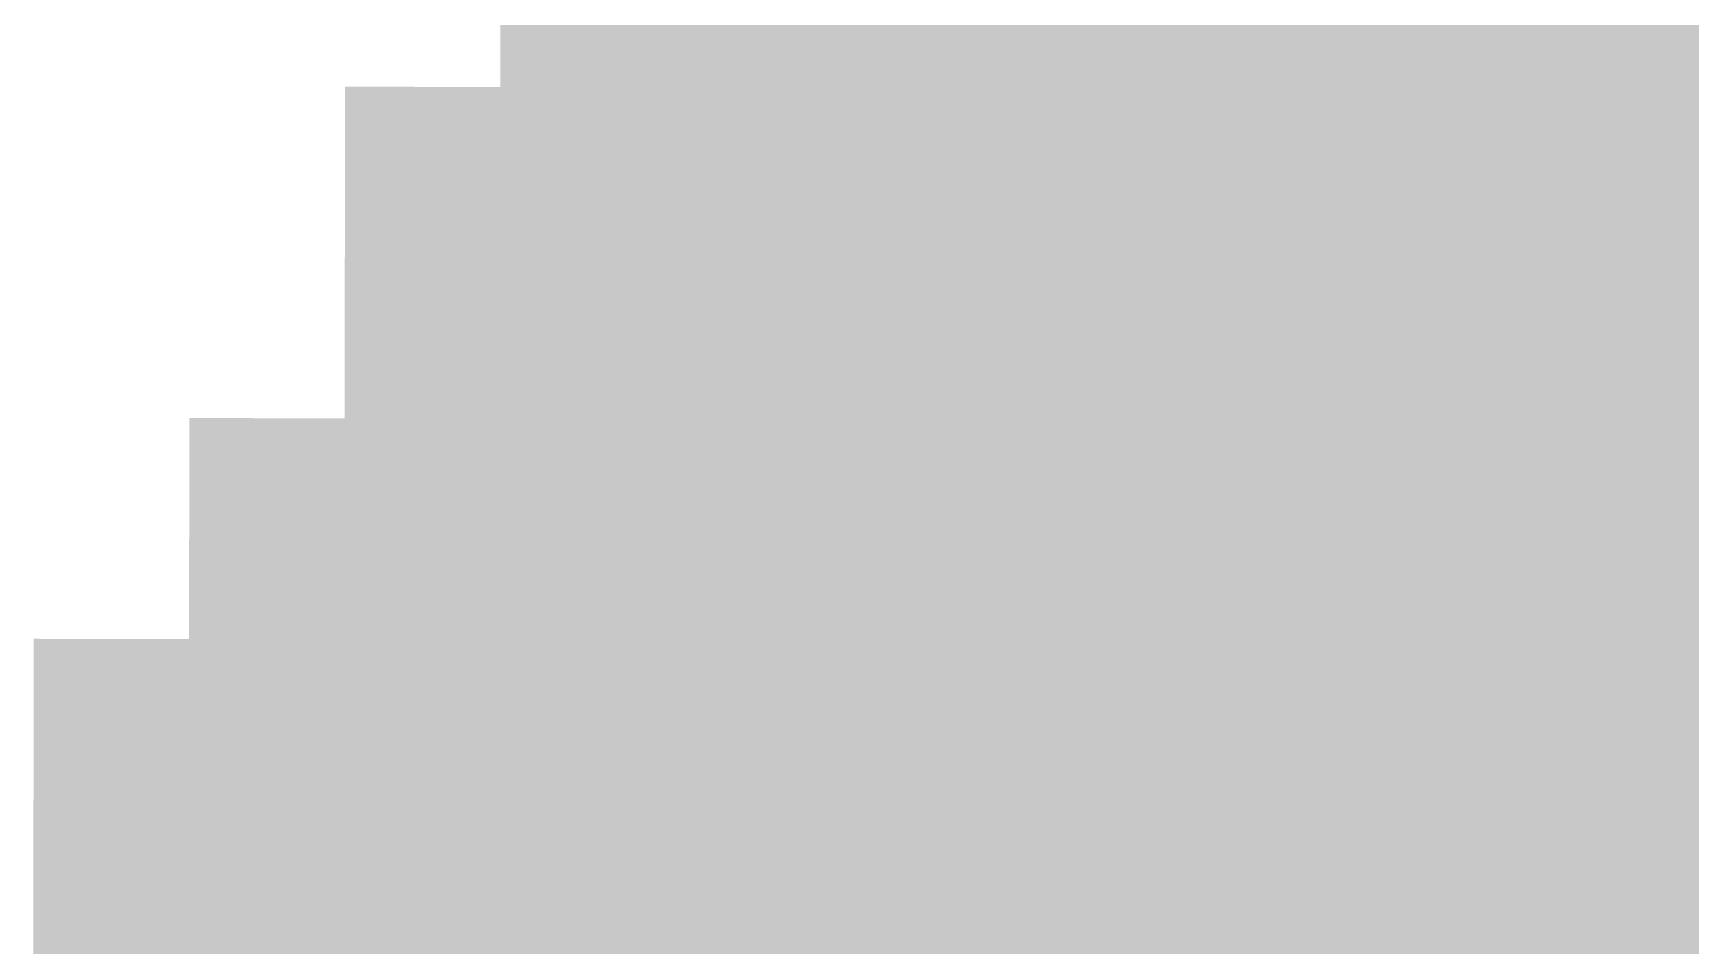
# Model space of a CAD drawing. Header units: inches. Extents: x 267136 to 306747, y 5028981 to 5062930.
# Drawn here: x 292118 to 297329, y 5048781 to 5051648 of the extents above; entities that cross this region are included whole.
import ezdxf

# ---------------------------------------------------------------- set-up
doc = ezdxf.new("R2010")
doc.units = ezdxf.units.IN
doc.header["$MEASUREMENT"] = 0

msp = doc.modelspace()

# ---------------------------------------------------------------- hatches: boundary and pattern name
for points in [[(294073.975, 5051478.284), (294008.969, 5051478.396), (293943.963, 5051478.509), (293878.956, 5051478.622), (293813.95, 5051478.735), (293683.938, 5051478.965), (293618.932, 5051479.081), (293586.428, 5051479.139), (293586.47, 5051502.292), (293586.636, 5051594.902), (293586.802, 5051687.513), (293587.051, 5051826.428), (293619.552, 5051826.37), (293684.555, 5051826.254), (293749.558, 5051826.139), (293814.56, 5051826.024), (293879.563, 5051825.911), (293944.565, 5051825.797), (294074.571, 5051825.573), (294074.491, 5051779.268), (294074.332, 5051686.658), (294074.173, 5051594.047), (294074.015, 5051501.437), (294073.975, 5051478.284)], [(294561.522, 5051477.467), (294529.018, 5051477.521), (294464.012, 5051477.627), (294399.006, 5051477.735), (294268.994, 5051477.953), (294203.987, 5051478.062), (294073.975, 5051478.284), (294074.015, 5051501.437), (294074.173, 5051594.047), (294074.332, 5051686.658), (294074.491, 5051779.268), (294074.571, 5051825.573), (294139.573, 5051825.462), (294204.576, 5051825.352), (294269.578, 5051825.242), (294334.581, 5051825.133), (294399.583, 5051825.024), (294529.589, 5051824.81), (294562.09, 5051824.756), (294562.014, 5051778.451), (294561.863, 5051685.841), (294561.711, 5051593.23), (294561.559, 5051500.62), (294561.522, 5051477.467)], [(295049.068, 5051476.688), (294984.062, 5051476.79), (294919.056, 5051476.892), (294854.05, 5051476.995), (294789.043, 5051477.099), (294594.025, 5051477.414), (294561.522, 5051477.467), (294561.559, 5051500.62), (294561.711, 5051593.23), (294561.863, 5051685.841), (294562.014, 5051778.451), (294562.09, 5051824.756), (294594.591, 5051824.703), (294659.594, 5051824.598), (294724.597, 5051824.492), (294789.599, 5051824.388), (294854.602, 5051824.284), (294919.604, 5051824.181), (295049.61, 5051823.977), (295049.537, 5051777.672), (295049.393, 5051685.062), (295049.249, 5051592.451), (295049.104, 5051499.841), (295049.068, 5051476.688)], [(295536.615, 5051475.947), (295504.112, 5051475.996), (295439.105, 5051476.092), (295374.099, 5051476.19), (295309.093, 5051476.289), (295244.087, 5051476.387), (295179.081, 5051476.487), (295114.074, 5051476.587), (295049.068, 5051476.688), (295049.104, 5051499.841), (295049.249, 5051592.451), (295049.393, 5051685.062), (295049.537, 5051777.672), (295049.61, 5051823.977), (295114.612, 5051823.876), (295179.615, 5051823.776), (295244.617, 5051823.676), (295309.62, 5051823.577), (295374.623, 5051823.479), (295439.625, 5051823.381), (295504.628, 5051823.285), (295537.129, 5051823.236), (295537.06, 5051776.931), (295536.923, 5051684.321), (295536.786, 5051591.71), (295536.649, 5051499.1), (295536.615, 5051475.947)], [(296024.161, 5051475.244), (295959.155, 5051475.336), (295894.149, 5051475.428), (295829.143, 5051475.521), (295764.136, 5051475.614), (295699.13, 5051475.708), (295634.124, 5051475.804), (295569.118, 5051475.899), (295536.615, 5051475.947), (295536.649, 5051499.1), (295536.786, 5051591.71), (295536.923, 5051684.321), (295537.06, 5051776.931), (295537.129, 5051823.236), (295569.63, 5051823.188), (295699.636, 5051822.998), (295764.638, 5051822.903), (295829.641, 5051822.81), (295894.643, 5051822.717), (296024.649, 5051822.533), (296024.454, 5051683.618), (296024.324, 5051591.007), (296024.194, 5051498.397), (296024.161, 5051475.244)], [(296511.708, 5051474.579), (296479.205, 5051474.623), (296414.199, 5051474.709), (296349.192, 5051474.797), (296284.186, 5051474.885), (296154.174, 5051475.063), (296089.168, 5051475.153), (296024.161, 5051475.244), (296024.194, 5051498.397), (296024.324, 5051591.007), (296024.454, 5051683.618), (296024.649, 5051822.533), (296089.651, 5051822.442), (296154.654, 5051822.352), (296219.656, 5051822.263), (296284.659, 5051822.174), (296349.662, 5051822.086), (296414.664, 5051821.998), (296479.667, 5051821.912), (296512.168, 5051821.868), (296512.107, 5051775.563), (296511.984, 5051682.953), (296511.861, 5051590.342), (296511.739, 5051497.732), (296511.708, 5051474.579)], [(296999.255, 5051473.952), (296934.248, 5051474.034), (296869.242, 5051474.116), (296739.23, 5051474.282), (296674.223, 5051474.366), (296544.211, 5051474.536), (296511.708, 5051474.579), (296511.739, 5051497.732), (296511.861, 5051590.342), (296511.984, 5051682.953), (296512.107, 5051775.563), (296512.168, 5051821.868), (296544.669, 5051821.825), (296674.675, 5051821.655), (296739.677, 5051821.571), (296804.68, 5051821.487), (296869.682, 5051821.405), (296999.688, 5051821.241), (296999.514, 5051682.326), (296999.399, 5051589.715), (296999.283, 5051497.105), (296999.255, 5051473.952)], [(297486.801, 5051473.363), (297454.298, 5051473.401), (297324.286, 5051473.555), (297259.279, 5051473.633), (297194.273, 5051473.712), (296999.255, 5051473.952), (296999.283, 5051497.105), (296999.399, 5051589.715), (296999.514, 5051682.326), (296999.688, 5051821.241), (297064.69, 5051821.161), (297129.693, 5051821.081), (297194.695, 5051821.001), (297259.698, 5051820.922), (297324.701, 5051820.844), (297389.703, 5051820.767), (297454.706, 5051820.69), (297487.207, 5051820.652), (297487.045, 5051681.737), (297486.936, 5051589.126), (297486.828, 5051496.516), (297486.801, 5051473.363)], [(293585.806, 5051131.851), (293553.301, 5051131.909), (293488.291, 5051132.026), (293358.271, 5051132.262), (293293.262, 5051132.382), (293163.242, 5051132.622), (293098.232, 5051132.743), (293098.406, 5051225.354), (293098.579, 5051317.964), (293098.752, 5051410.575), (293098.882, 5051480.032), (293163.888, 5051479.911), (293228.894, 5051479.791), (293293.9, 5051479.67), (293358.907, 5051479.551), (293488.919, 5051479.315), (293553.925, 5051479.198), (293586.428, 5051479.139), (293586.304, 5051409.682), (293586.138, 5051317.071), (293585.806, 5051131.851)], [(294073.38, 5051130.996), (294008.37, 5051131.107), (293878.35, 5051131.333), (293813.34, 5051131.447), (293748.331, 5051131.561), (293683.321, 5051131.677), (293618.311, 5051131.792), (293585.806, 5051131.851), (293586.138, 5051317.071), (293586.304, 5051409.682), (293586.428, 5051479.139), (293618.932, 5051479.081), (293683.938, 5051478.965), (293813.95, 5051478.735), (293878.956, 5051478.622), (293943.963, 5051478.509), (294008.969, 5051478.396), (294073.975, 5051478.284), (294073.856, 5051408.827), (294073.697, 5051316.216), (294073.538, 5051223.606), (294073.38, 5051130.996)], [(294560.953, 5051130.178), (294528.448, 5051130.232), (294463.438, 5051130.339), (294398.429, 5051130.447), (294333.419, 5051130.555), (294268.409, 5051130.664), (294138.389, 5051130.884), (294073.38, 5051130.996), (294073.538, 5051223.606), (294073.697, 5051316.216), (294073.856, 5051408.827), (294073.975, 5051478.284), (294203.987, 5051478.062), (294268.994, 5051477.953), (294399.006, 5051477.735), (294464.012, 5051477.627), (294529.018, 5051477.521), (294561.522, 5051477.467), (294561.408, 5051408.009), (294561.256, 5051315.399), (294561.105, 5051222.789), (294560.953, 5051130.178)], [(295048.527, 5051129.399), (294983.517, 5051129.501), (294853.497, 5051129.707), (294788.488, 5051129.81), (294593.458, 5051130.125), (294560.953, 5051130.178), (294561.105, 5051222.789), (294561.256, 5051315.399), (294561.408, 5051408.009), (294561.522, 5051477.467), (294594.025, 5051477.414), (294789.043, 5051477.099), (294854.05, 5051476.995), (294919.056, 5051476.892), (295049.068, 5051476.688), (295048.96, 5051407.23), (295048.816, 5051314.62), (295048.671, 5051222.01), (295048.527, 5051129.399)], [(295536.1, 5051128.658), (295503.596, 5051128.707), (295373.576, 5051128.901), (295178.546, 5051129.198), (295113.537, 5051129.299), (295048.527, 5051129.399), (295048.671, 5051222.01), (295048.816, 5051314.62), (295048.96, 5051407.23), (295049.068, 5051476.688), (295114.074, 5051476.587), (295179.081, 5051476.487), (295244.087, 5051476.387), (295309.093, 5051476.289), (295374.099, 5051476.19), (295439.105, 5051476.092), (295504.112, 5051475.996), (295536.615, 5051475.947), (295536.512, 5051406.49), (295536.375, 5051313.879), (295536.238, 5051221.269), (295536.1, 5051128.658)], [(296023.674, 5051127.956), (295958.664, 5051128.047), (295893.654, 5051128.139), (295828.645, 5051128.232), (295698.625, 5051128.42), (295568.605, 5051128.61), (295536.1, 5051128.658), (295536.238, 5051221.269), (295536.375, 5051313.879), (295536.512, 5051406.49), (295536.615, 5051475.947), (295569.118, 5051475.899), (295634.124, 5051475.804), (295699.13, 5051475.708), (295764.136, 5051475.614), (295829.143, 5051475.521), (295894.149, 5051475.428), (296024.161, 5051475.244), (296024.064, 5051405.787), (296023.934, 5051313.176), (296023.674, 5051127.956)], [(296511.248, 5051127.291), (296478.743, 5051127.334), (296413.733, 5051127.42), (296283.713, 5051127.596), (296218.704, 5051127.685), (296153.694, 5051127.774), (296023.674, 5051127.956), (296023.934, 5051313.176), (296024.064, 5051405.787), (296024.161, 5051475.244), (296089.168, 5051475.153), (296154.174, 5051475.063), (296284.186, 5051474.885), (296349.192, 5051474.797), (296414.199, 5051474.709), (296479.205, 5051474.623), (296511.708, 5051474.579), (296511.616, 5051405.122), (296511.493, 5051312.511), (296511.37, 5051219.901), (296511.248, 5051127.291)], [(296998.821, 5051126.664), (296933.812, 5051126.745), (296868.802, 5051126.827), (296738.782, 5051126.993), (296673.772, 5051127.077), (296608.763, 5051127.162), (296543.753, 5051127.248), (296511.248, 5051127.291), (296511.37, 5051219.901), (296511.493, 5051312.511), (296511.616, 5051405.122), (296511.708, 5051474.579), (296544.211, 5051474.536), (296674.223, 5051474.366), (296739.23, 5051474.282), (296869.242, 5051474.116), (296934.248, 5051474.034), (296999.255, 5051473.952), (296999.168, 5051404.495), (296999.052, 5051311.884), (296998.937, 5051219.274), (296998.821, 5051126.664)], [(297486.395, 5051126.074), (297453.89, 5051126.113), (297388.88, 5051126.189), (297323.87, 5051126.267), (297258.861, 5051126.345), (297193.851, 5051126.423), (297063.831, 5051126.583), (296998.821, 5051126.664), (296998.937, 5051219.274), (296999.052, 5051311.884), (296999.168, 5051404.495), (296999.255, 5051473.952), (297194.273, 5051473.712), (297259.279, 5051473.633), (297324.286, 5051473.555), (297454.298, 5051473.401), (297486.801, 5051473.363), (297486.72, 5051403.905), (297486.612, 5051311.295), (297486.503, 5051218.685), (297486.395, 5051126.074)], [(293585.183, 5050784.562), (293552.677, 5050784.62), (293487.663, 5050784.738), (293422.65, 5050784.855), (293357.636, 5050784.974), (293292.623, 5050785.093), (293227.61, 5050785.213), (293162.596, 5050785.334), (293097.583, 5050785.455), (293097.713, 5050854.913), (293098.059, 5051040.133), (293098.232, 5051132.743), (293163.242, 5051132.622), (293293.262, 5051132.382), (293358.271, 5051132.262), (293488.291, 5051132.026), (293553.301, 5051131.909), (293585.806, 5051131.851), (293585.64, 5051039.24), (293585.308, 5050854.02), (293585.183, 5050784.562)], [(294072.784, 5050783.707), (294007.771, 5050783.819), (293942.757, 5050783.931), (293877.744, 5050784.044), (293812.73, 5050784.158), (293682.704, 5050784.388), (293585.183, 5050784.562), (293585.308, 5050854.02), (293585.64, 5051039.24), (293585.806, 5051131.851), (293618.311, 5051131.792), (293683.321, 5051131.677), (293748.331, 5051131.561), (293813.34, 5051131.447), (293878.35, 5051131.333), (294008.37, 5051131.107), (294073.38, 5051130.996), (294073.221, 5051038.385), (294072.903, 5050853.165), (294072.784, 5050783.707)], [(294560.385, 5050782.89), (294527.878, 5050782.943), (294462.865, 5050783.05), (294397.851, 5050783.158), (294332.838, 5050783.266), (294267.824, 5050783.375), (294202.811, 5050783.485), (294137.797, 5050783.596), (294072.784, 5050783.707), (294072.903, 5050853.165), (294073.221, 5051038.385), (294073.38, 5051130.996), (294138.389, 5051130.884), (294268.409, 5051130.664), (294333.419, 5051130.555), (294398.429, 5051130.447), (294463.438, 5051130.339), (294528.448, 5051130.232), (294560.953, 5051130.178), (294560.802, 5051037.568), (294560.498, 5050852.348), (294560.385, 5050782.89)], [(295047.985, 5050782.111), (294982.972, 5050782.213), (294917.959, 5050782.315), (294852.945, 5050782.418), (294787.932, 5050782.522), (294722.918, 5050782.626), (294657.905, 5050782.731), (294592.891, 5050782.837), (294560.385, 5050782.89), (294560.498, 5050852.348), (294560.802, 5051037.568), (294560.953, 5051130.178), (294593.458, 5051130.125), (294788.488, 5051129.81), (294853.497, 5051129.707), (294983.517, 5051129.501), (295048.527, 5051129.399), (295048.382, 5051036.789), (295048.094, 5050851.569), (295047.985, 5050782.111)], [(295535.586, 5050781.37), (295503.079, 5050781.418), (295438.066, 5050781.515), (295373.053, 5050781.613), (295308.039, 5050781.711), (295243.026, 5050781.81), (295178.012, 5050781.91), (295112.999, 5050782.01), (295047.985, 5050782.111), (295048.094, 5050851.569), (295048.382, 5051036.789), (295048.527, 5051129.399), (295113.537, 5051129.299), (295178.546, 5051129.198), (295373.576, 5051128.901), (295503.596, 5051128.707), (295536.1, 5051128.658), (295535.689, 5050850.828), (295535.586, 5050781.37)], [(296023.187, 5050780.667), (295958.174, 5050780.758), (295893.16, 5050780.851), (295828.147, 5050780.944), (295763.133, 5050781.037), (295698.12, 5050781.131), (295633.106, 5050781.226), (295568.093, 5050781.322), (295535.586, 5050781.37), (295535.689, 5050850.828), (295536.1, 5051128.658), (295568.605, 5051128.61), (295698.625, 5051128.42), (295828.645, 5051128.232), (295893.654, 5051128.139), (295958.664, 5051128.047), (296023.674, 5051127.956), (296023.544, 5051035.345), (296023.284, 5050850.125), (296023.187, 5050780.667)], [(296510.788, 5050780.002), (296478.281, 5050780.045), (296413.267, 5050780.132), (296348.254, 5050780.219), (296283.241, 5050780.307), (296218.227, 5050780.396), (296153.214, 5050780.486), (296088.2, 5050780.576), (296023.187, 5050780.667), (296023.284, 5050850.125), (296023.544, 5051035.345), (296023.674, 5051127.956), (296153.694, 5051127.774), (296218.704, 5051127.685), (296283.713, 5051127.596), (296413.733, 5051127.42), (296478.743, 5051127.334), (296511.248, 5051127.291), (296511.125, 5051034.68), (296511.002, 5050942.07), (296510.88, 5050849.459), (296510.788, 5050780.002)], [(296998.388, 5050779.375), (296933.375, 5050779.456), (296868.362, 5050779.538), (296803.348, 5050779.621), (296738.335, 5050779.705), (296673.321, 5050779.789), (296608.308, 5050779.874), (296543.294, 5050779.959), (296510.788, 5050780.002), (296510.88, 5050849.459), (296511.002, 5050942.07), (296511.125, 5051034.68), (296511.248, 5051127.291), (296543.753, 5051127.248), (296608.763, 5051127.162), (296673.772, 5051127.077), (296738.782, 5051126.993), (296868.802, 5051126.827), (296933.812, 5051126.745), (296998.821, 5051126.664), (296998.706, 5051034.053), (296998.59, 5050941.443), (296998.475, 5050848.833), (296998.388, 5050779.375)], [(297485.989, 5050778.786), (297453.482, 5050778.824), (297323.456, 5050778.978), (297258.442, 5050779.056), (297193.429, 5050779.135), (297128.415, 5050779.214), (297063.402, 5050779.294), (296998.388, 5050779.375), (296998.475, 5050848.833), (296998.59, 5050941.443), (296998.706, 5051034.053), (296998.821, 5051126.664), (297063.831, 5051126.583), (297193.851, 5051126.423), (297258.861, 5051126.345), (297323.87, 5051126.267), (297388.88, 5051126.189), (297453.89, 5051126.113), (297486.395, 5051126.074), (297486.179, 5050940.854), (297486.07, 5050848.244), (297485.989, 5050778.786)], [(293584.561, 5050437.273), (293552.052, 5050437.332), (293487.035, 5050437.449), (293422.018, 5050437.567), (293291.984, 5050437.805), (293161.95, 5050438.045), (293096.933, 5050438.167), (293097.02, 5050484.472), (293097.366, 5050669.692), (293097.539, 5050762.302), (293097.583, 5050785.455), (293162.596, 5050785.334), (293227.61, 5050785.213), (293292.623, 5050785.093), (293357.636, 5050784.974), (293422.65, 5050784.855), (293487.663, 5050784.738), (293552.677, 5050784.62), (293585.183, 5050784.562), (293585.142, 5050761.409), (293584.644, 5050483.579), (293584.561, 5050437.273)], [(294072.189, 5050436.418), (294007.172, 5050436.53), (293942.155, 5050436.643), (293877.137, 5050436.756), (293812.121, 5050436.87), (293747.104, 5050436.984), (293682.086, 5050437.099), (293617.069, 5050437.215), (293584.561, 5050437.273), (293584.644, 5050483.579), (293585.142, 5050761.409), (293585.183, 5050784.562), (293682.704, 5050784.388), (293812.73, 5050784.158), (293877.744, 5050784.044), (293942.757, 5050783.931), (294007.771, 5050783.819), (294072.784, 5050783.707), (294072.744, 5050760.554), (294072.586, 5050667.944), (294072.268, 5050482.724), (294072.189, 5050436.418)], [(294559.816, 5050435.602), (294527.308, 5050435.655), (294462.291, 5050435.762), (294332.257, 5050435.978), (294267.24, 5050436.087), (294137.206, 5050436.307), (294072.189, 5050436.418), (294072.268, 5050482.724), (294072.586, 5050667.944), (294072.744, 5050760.554), (294072.784, 5050783.707), (294137.797, 5050783.596), (294202.811, 5050783.485), (294267.824, 5050783.375), (294332.838, 5050783.266), (294397.851, 5050783.158), (294462.865, 5050783.05), (294527.878, 5050782.943), (294560.385, 5050782.89), (294560.347, 5050759.737), (294560.195, 5050667.127), (294560.044, 5050574.517), (294559.892, 5050481.906), (294559.816, 5050435.602)], [(295047.444, 5050434.823), (294982.427, 5050434.924), (294917.41, 5050435.026), (294852.393, 5050435.129), (294787.376, 5050435.233), (294592.325, 5050435.548), (294559.816, 5050435.602), (294559.892, 5050481.906), (294560.044, 5050574.517), (294560.195, 5050667.127), (294560.347, 5050759.737), (294560.385, 5050782.89), (294592.891, 5050782.837), (294657.905, 5050782.731), (294722.918, 5050782.626), (294787.932, 5050782.522), (294852.945, 5050782.418), (294917.959, 5050782.315), (295047.985, 5050782.111), (295047.949, 5050758.958), (295047.661, 5050573.738), (295047.516, 5050481.128), (295047.444, 5050434.823)], [(295535.072, 5050434.082), (295502.563, 5050434.13), (295372.529, 5050434.324), (295307.512, 5050434.423), (295242.495, 5050434.521), (295112.461, 5050434.721), (295047.444, 5050434.823), (295047.516, 5050481.128), (295047.661, 5050573.738), (295047.949, 5050758.958), (295047.985, 5050782.111), (295112.999, 5050782.01), (295178.012, 5050781.91), (295243.026, 5050781.81), (295308.039, 5050781.711), (295373.053, 5050781.613), (295438.066, 5050781.515), (295503.079, 5050781.418), (295535.586, 5050781.37), (295535.552, 5050758.217), (295535.278, 5050572.997), (295535.141, 5050480.386), (295535.072, 5050434.082)], [(296022.7, 5050433.378), (295957.683, 5050433.47), (295892.666, 5050433.562), (295827.649, 5050433.655), (295697.615, 5050433.843), (295567.581, 5050434.033), (295535.072, 5050434.082), (295535.141, 5050480.386), (295535.278, 5050572.997), (295535.552, 5050758.217), (295535.586, 5050781.37), (295568.093, 5050781.322), (295633.106, 5050781.226), (295698.12, 5050781.131), (295763.133, 5050781.037), (295828.147, 5050780.944), (295893.16, 5050780.851), (295958.174, 5050780.758), (296023.187, 5050780.667), (296023.154, 5050757.514), (296023.025, 5050664.904), (296022.765, 5050479.684), (296022.7, 5050433.378)], [(296510.328, 5050432.713), (296477.819, 5050432.757), (296347.785, 5050432.931), (296282.768, 5050433.019), (296217.751, 5050433.108), (296022.7, 5050433.378), (296022.765, 5050479.684), (296023.025, 5050664.904), (296023.154, 5050757.514), (296023.187, 5050780.667), (296088.2, 5050780.576), (296153.214, 5050780.486), (296218.227, 5050780.396), (296283.241, 5050780.307), (296348.254, 5050780.219), (296413.267, 5050780.132), (296478.281, 5050780.045), (296510.788, 5050780.002), (296510.757, 5050756.849), (296510.634, 5050664.239), (296510.512, 5050571.629), (296510.389, 5050479.019), (296510.328, 5050432.713)], [(296997.955, 5050432.086), (296932.938, 5050432.168), (296867.921, 5050432.25), (296737.887, 5050432.416), (296672.87, 5050432.5), (296542.836, 5050432.67), (296510.328, 5050432.713), (296510.389, 5050479.019), (296510.512, 5050571.629), (296510.634, 5050664.239), (296510.757, 5050756.849), (296510.788, 5050780.002), (296543.294, 5050779.959), (296608.308, 5050779.874), (296673.321, 5050779.789), (296738.335, 5050779.705), (296803.348, 5050779.621), (296868.362, 5050779.538), (296933.375, 5050779.456), (296998.388, 5050779.375), (296998.359, 5050756.222), (296998.129, 5050571.002), (296998.013, 5050478.392), (296997.955, 5050432.086)], [(297485.583, 5050431.498), (297453.075, 5050431.536), (297388.057, 5050431.612), (297323.041, 5050431.689), (297258.023, 5050431.768), (297193.006, 5050431.846), (296997.955, 5050432.086), (296998.013, 5050478.392), (296998.129, 5050571.002), (296998.359, 5050756.222), (296998.388, 5050779.375), (297063.402, 5050779.294), (297128.415, 5050779.214), (297193.429, 5050779.135), (297258.442, 5050779.056), (297323.456, 5050778.978), (297453.482, 5050778.824), (297485.989, 5050778.786), (297485.962, 5050755.633), (297485.854, 5050663.023), (297485.745, 5050570.413), (297485.637, 5050477.802), (297485.583, 5050431.498)], [(293096.284, 5050090.878), (293031.263, 5050091), (292966.242, 5050091.123), (292901.222, 5050091.246), (292836.201, 5050091.37), (292771.18, 5050091.495), (292706.16, 5050091.62), (292641.139, 5050091.746), (292608.629, 5050091.809), (292608.674, 5050114.962), (292608.854, 5050207.572), (292609.035, 5050300.182), (292609.305, 5050439.097), (292641.814, 5050439.034), (292706.831, 5050438.908), (292836.865, 5050438.658), (292901.882, 5050438.534), (293031.916, 5050438.288), (293096.933, 5050438.167), (293096.846, 5050391.861), (293096.5, 5050206.641), (293096.327, 5050114.031), (293096.284, 5050090.878)], [(293583.938, 5050089.985), (293551.428, 5050090.044), (293486.407, 5050090.161), (293421.387, 5050090.279), (293356.366, 5050090.397), (293291.345, 5050090.517), (293226.325, 5050090.636), (293161.304, 5050090.757), (293096.284, 5050090.878), (293096.327, 5050114.031), (293096.673, 5050299.251), (293096.846, 5050391.861), (293096.933, 5050438.167), (293161.95, 5050438.045), (293291.984, 5050437.805), (293422.018, 5050437.567), (293487.035, 5050437.449), (293552.052, 5050437.332), (293584.561, 5050437.273), (293584.146, 5050205.748), (293583.98, 5050113.138), (293583.938, 5050089.985)], [(294071.593, 5050089.13), (294006.573, 5050089.242), (293941.552, 5050089.354), (293876.531, 5050089.468), (293811.511, 5050089.582), (293746.49, 5050089.696), (293681.469, 5050089.811), (293616.449, 5050089.927), (293583.938, 5050089.985), (293583.98, 5050113.138), (293584.561, 5050437.273), (293617.069, 5050437.215), (293682.086, 5050437.099), (293747.104, 5050436.984), (293812.121, 5050436.87), (293877.137, 5050436.756), (293942.155, 5050436.643), (294007.172, 5050436.53), (294072.189, 5050436.418), (294072.109, 5050390.113), (294071.951, 5050297.503), (294071.633, 5050112.283), (294071.593, 5050089.13)], [(294559.248, 5050088.313), (294526.738, 5050088.366), (294461.717, 5050088.474), (294396.697, 5050088.581), (294266.655, 5050088.799), (294201.635, 5050088.909), (294136.614, 5050089.019), (294071.593, 5050089.13), (294071.633, 5050112.283), (294071.951, 5050297.503), (294072.109, 5050390.113), (294072.189, 5050436.418), (294137.206, 5050436.307), (294267.24, 5050436.087), (294332.257, 5050435.978), (294462.291, 5050435.762), (294527.308, 5050435.655), (294559.816, 5050435.602), (294559.741, 5050389.296), (294559.437, 5050204.076), (294559.286, 5050111.466), (294559.248, 5050088.313)], [(295046.903, 5050087.534), (294981.882, 5050087.636), (294916.862, 5050087.738), (294851.841, 5050087.841), (294786.82, 5050087.945), (294721.8, 5050088.049), (294656.779, 5050088.154), (294591.758, 5050088.26), (294559.248, 5050088.313), (294559.286, 5050111.466), (294559.437, 5050204.076), (294559.741, 5050389.296), (294559.816, 5050435.602), (294592.325, 5050435.548), (294787.376, 5050435.233), (294852.393, 5050435.129), (294917.41, 5050435.026), (294982.427, 5050434.924), (295047.444, 5050434.823), (295047.372, 5050388.517), (295047.228, 5050295.907), (295047.083, 5050203.297), (295046.939, 5050110.687), (295046.903, 5050087.534)], [(295534.558, 5050086.793), (295502.047, 5050086.842), (295437.027, 5050086.938), (295372.006, 5050087.036), (295306.986, 5050087.134), (295241.965, 5050087.233), (295176.944, 5050087.333), (295111.924, 5050087.433), (295046.903, 5050087.534), (295046.939, 5050110.687), (295047.083, 5050203.297), (295047.228, 5050295.907), (295047.372, 5050388.517), (295047.444, 5050434.823), (295112.461, 5050434.721), (295242.495, 5050434.521), (295307.512, 5050434.423), (295372.529, 5050434.324), (295502.563, 5050434.13), (295535.072, 5050434.082), (295535.003, 5050387.776), (295534.592, 5050109.946), (295534.558, 5050086.793)], [(296022.213, 5050086.09), (295957.192, 5050086.182), (295892.171, 5050086.274), (295827.151, 5050086.367), (295762.13, 5050086.46), (295697.109, 5050086.555), (295632.089, 5050086.65), (295567.068, 5050086.745), (295534.558, 5050086.793), (295534.592, 5050109.946), (295535.003, 5050387.776), (295535.072, 5050434.082), (295567.581, 5050434.033), (295697.615, 5050433.843), (295827.649, 5050433.655), (295892.666, 5050433.562), (296022.7, 5050433.378), (296022.375, 5050201.853), (296022.245, 5050109.243), (296022.213, 5050086.09)], [(296509.867, 5050085.425), (296477.357, 5050085.469), (296412.337, 5050085.555), (296282.295, 5050085.731), (296217.275, 5050085.82), (296152.254, 5050085.909), (296087.233, 5050085.999), (296022.213, 5050086.09), (296022.245, 5050109.243), (296022.635, 5050387.073), (296022.7, 5050433.378), (296217.751, 5050433.108), (296282.768, 5050433.019), (296347.785, 5050432.931), (296477.819, 5050432.757), (296510.328, 5050432.713), (296510.266, 5050386.408), (296510.144, 5050293.798), (296509.898, 5050108.578), (296509.867, 5050085.425)], [(296997.522, 5050084.798), (296932.502, 5050084.88), (296802.46, 5050085.044), (296737.44, 5050085.128), (296672.419, 5050085.212), (296607.398, 5050085.297), (296542.378, 5050085.382), (296509.867, 5050085.425), (296509.898, 5050108.578), (296510.144, 5050293.798), (296510.266, 5050386.408), (296510.328, 5050432.713), (296542.836, 5050432.67), (296672.87, 5050432.5), (296737.887, 5050432.416), (296867.921, 5050432.25), (296997.955, 5050432.086), (296997.898, 5050385.781), (296997.782, 5050293.171), (296997.667, 5050200.561), (296997.551, 5050107.951), (296997.522, 5050084.798)], [(297485.177, 5050084.209), (297452.667, 5050084.247), (297387.646, 5050084.324), (297322.626, 5050084.401), (297257.605, 5050084.479), (297192.584, 5050084.558), (297127.564, 5050084.637), (297062.543, 5050084.718), (296997.522, 5050084.798), (296997.551, 5050107.951), (296997.667, 5050200.561), (296997.782, 5050293.171), (296997.898, 5050385.781), (296997.955, 5050432.086), (297193.006, 5050431.846), (297258.023, 5050431.768), (297323.041, 5050431.689), (297388.057, 5050431.612), (297453.075, 5050431.536), (297485.583, 5050431.498), (297485.529, 5050385.192), (297485.421, 5050292.582), (297485.312, 5050199.972), (297485.204, 5050107.362), (297485.177, 5050084.209)], [(293095.634, 5049743.59), (293030.61, 5049743.712), (292965.586, 5049743.835), (292900.561, 5049743.958), (292835.537, 5049744.082), (292705.489, 5049744.332), (292640.464, 5049744.458), (292607.952, 5049744.521), (292608.133, 5049837.131), (292608.313, 5049929.741), (292608.493, 5050022.352), (292608.629, 5050091.809), (292641.139, 5050091.746), (292706.16, 5050091.62), (292771.18, 5050091.495), (292836.201, 5050091.37), (292901.222, 5050091.246), (292966.242, 5050091.123), (293031.263, 5050091), (293096.284, 5050090.878), (293096.154, 5050021.421), (293095.98, 5049928.811), (293095.807, 5049836.2), (293095.634, 5049743.59)], [(293583.316, 5049742.697), (293550.804, 5049742.756), (293485.78, 5049742.873), (293420.755, 5049742.991), (293355.731, 5049743.109), (293290.707, 5049743.229), (293225.683, 5049743.348), (293160.658, 5049743.469), (293095.634, 5049743.59), (293095.807, 5049836.2), (293095.98, 5049928.811), (293096.154, 5050021.421), (293096.284, 5050090.878), (293161.304, 5050090.757), (293226.325, 5050090.636), (293291.345, 5050090.517), (293356.366, 5050090.397), (293421.387, 5050090.279), (293486.407, 5050090.161), (293551.428, 5050090.044), (293583.938, 5050089.985), (293583.814, 5050020.528), (293583.648, 5049927.917), (293583.316, 5049742.697)], [(294070.998, 5049741.842), (294005.974, 5049741.954), (293940.949, 5049742.066), (293875.925, 5049742.18), (293810.901, 5049742.293), (293745.877, 5049742.408), (293680.852, 5049742.523), (293583.316, 5049742.697), (293583.648, 5049927.917), (293583.814, 5050020.528), (293583.938, 5050089.985), (293616.449, 5050089.927), (293681.469, 5050089.811), (293746.49, 5050089.696), (293811.511, 5050089.582), (293876.531, 5050089.468), (293941.552, 5050089.354), (294006.573, 5050089.242), (294071.593, 5050089.13), (294071.474, 5050019.673), (294071.315, 5049927.062), (294071.157, 5049834.452), (294070.998, 5049741.842)], [(294558.68, 5049741.025), (294526.168, 5049741.079), (294461.143, 5049741.186), (294396.119, 5049741.293), (294266.071, 5049741.511), (294201.046, 5049741.621), (294136.022, 5049741.731), (294070.998, 5049741.842), (294071.157, 5049834.452), (294071.315, 5049927.062), (294071.474, 5050019.673), (294071.593, 5050089.13), (294136.614, 5050089.019), (294201.635, 5050088.909), (294266.655, 5050088.799), (294396.697, 5050088.581), (294461.717, 5050088.474), (294526.738, 5050088.366), (294559.248, 5050088.313), (294559.134, 5050018.856), (294558.983, 5049926.245), (294558.831, 5049833.635), (294558.68, 5049741.025)], [(295046.362, 5049740.246), (294981.337, 5049740.348), (294916.313, 5049740.45), (294851.289, 5049740.553), (294786.265, 5049740.657), (294721.24, 5049740.761), (294656.216, 5049740.866), (294558.68, 5049741.025), (294558.831, 5049833.635), (294558.983, 5049926.245), (294559.134, 5050018.856), (294559.248, 5050088.313), (294591.758, 5050088.26), (294656.779, 5050088.154), (294721.8, 5050088.049), (294786.82, 5050087.945), (294851.841, 5050087.841), (294916.862, 5050087.738), (294981.882, 5050087.636), (295046.903, 5050087.534), (295046.795, 5050018.077), (295046.65, 5049925.467), (295046.506, 5049832.856), (295046.362, 5049740.246)], [(295534.044, 5049739.505), (295501.531, 5049739.553), (295436.507, 5049739.65), (295306.459, 5049739.846), (295241.435, 5049739.945), (295176.41, 5049740.045), (295111.386, 5049740.145), (295046.362, 5049740.246), (295046.506, 5049832.856), (295046.65, 5049925.467), (295046.795, 5050018.077), (295046.903, 5050087.534), (295111.924, 5050087.433), (295176.944, 5050087.333), (295241.965, 5050087.233), (295306.986, 5050087.134), (295372.006, 5050087.036), (295437.027, 5050086.938), (295502.047, 5050086.842), (295534.558, 5050086.793), (295534.455, 5050017.336), (295534.318, 5049924.726), (295534.181, 5049832.115), (295534.044, 5049739.505)], [(296021.726, 5049738.802), (295956.701, 5049738.894), (295891.677, 5049738.986), (295761.629, 5049739.172), (295696.604, 5049739.267), (295566.556, 5049739.457), (295534.044, 5049739.505), (295534.181, 5049832.115), (295534.318, 5049924.726), (295534.455, 5050017.336), (295534.558, 5050086.793), (295567.068, 5050086.745), (295632.089, 5050086.65), (295697.109, 5050086.555), (295762.13, 5050086.46), (295827.151, 5050086.367), (295892.171, 5050086.274), (296022.213, 5050086.09), (296022.115, 5050016.633), (296021.985, 5049924.022), (296021.855, 5049831.412), (296021.726, 5049738.802)], [(296509.407, 5049738.137), (296476.895, 5049738.18), (296411.871, 5049738.267), (296281.823, 5049738.443), (296216.798, 5049738.532), (296151.774, 5049738.621), (296086.75, 5049738.711), (296021.726, 5049738.802), (296021.855, 5049831.412), (296021.985, 5049924.022), (296022.115, 5050016.633), (296022.213, 5050086.09), (296087.233, 5050085.999), (296152.254, 5050085.909), (296217.275, 5050085.82), (296282.295, 5050085.731), (296412.337, 5050085.555), (296477.357, 5050085.469), (296509.867, 5050085.425), (296509.775, 5050015.968), (296509.653, 5049923.357), (296509.407, 5049738.137)], [(296997.089, 5049737.51), (296932.065, 5049737.592), (296802.017, 5049737.756), (296736.992, 5049737.84), (296671.968, 5049737.924), (296541.92, 5049738.094), (296509.407, 5049738.137), (296509.653, 5049923.357), (296509.775, 5050015.968), (296509.867, 5050085.425), (296542.378, 5050085.382), (296607.398, 5050085.297), (296672.419, 5050085.212), (296737.44, 5050085.128), (296802.46, 5050085.044), (296932.502, 5050084.88), (296997.522, 5050084.798), (296997.436, 5050015.341), (296997.32, 5049922.73), (296997.205, 5049830.12), (296997.089, 5049737.51)], [(297484.771, 5049736.921), (297452.259, 5049736.959), (297322.211, 5049737.113), (297257.186, 5049737.191), (297127.138, 5049737.349), (297062.114, 5049737.429), (296997.089, 5049737.51), (296997.205, 5049830.12), (296997.32, 5049922.73), (296997.436, 5050015.341), (296997.522, 5050084.798), (297062.543, 5050084.718), (297127.564, 5050084.637), (297192.584, 5050084.558), (297257.605, 5050084.479), (297322.626, 5050084.401), (297387.646, 5050084.324), (297452.667, 5050084.247), (297485.177, 5050084.209), (297485.096, 5050014.752), (297484.988, 5049922.141), (297484.88, 5049829.531), (297484.771, 5049736.921)], [(292607.276, 5049397.233), (292574.762, 5049397.297), (292509.734, 5049397.424), (292444.706, 5049397.552), (292314.65, 5049397.81), (292249.623, 5049397.94), (292119.567, 5049398.202), (292119.708, 5049467.66), (292119.895, 5049560.27), (292120.083, 5049652.88), (292120.27, 5049745.49), (292185.295, 5049745.359), (292250.319, 5049745.228), (292315.343, 5049745.098), (292380.367, 5049744.969), (292445.392, 5049744.84), (292510.416, 5049744.712), (292575.44, 5049744.585), (292607.952, 5049744.521), (292607.592, 5049559.301), (292607.411, 5049466.691), (292607.276, 5049397.233)], [(293094.985, 5049396.302), (293029.957, 5049396.424), (292899.901, 5049396.67), (292834.873, 5049396.794), (292769.845, 5049396.919), (292704.818, 5049397.044), (292607.276, 5049397.233), (292607.411, 5049466.691), (292607.592, 5049559.301), (292607.952, 5049744.521), (292640.464, 5049744.458), (292705.489, 5049744.332), (292835.537, 5049744.082), (292900.561, 5049743.958), (292965.586, 5049743.835), (293030.61, 5049743.712), (293095.634, 5049743.59), (293095.288, 5049558.37), (293095.115, 5049465.76), (293094.985, 5049396.302)], [(293582.694, 5049395.409), (293550.18, 5049395.468), (293485.152, 5049395.585), (293420.124, 5049395.703), (293290.068, 5049395.941), (293225.041, 5049396.061), (293160.012, 5049396.181), (293094.985, 5049396.302), (293095.115, 5049465.76), (293095.461, 5049650.98), (293095.634, 5049743.59), (293160.658, 5049743.469), (293225.683, 5049743.348), (293290.707, 5049743.229), (293355.731, 5049743.109), (293420.755, 5049742.991), (293485.78, 5049742.873), (293550.804, 5049742.756), (293583.316, 5049742.697), (293582.818, 5049464.867), (293582.694, 5049395.409)], [(294070.403, 5049394.554), (294005.375, 5049394.666), (293875.319, 5049394.892), (293745.263, 5049395.12), (293680.235, 5049395.235), (293615.208, 5049395.351), (293582.694, 5049395.409), (293582.818, 5049464.867), (293583.316, 5049742.697), (293680.852, 5049742.523), (293745.877, 5049742.408), (293810.901, 5049742.293), (293875.925, 5049742.18), (293940.949, 5049742.066), (294005.974, 5049741.954), (294070.998, 5049741.842), (294070.68, 5049556.622), (294070.522, 5049464.012), (294070.403, 5049394.554)], [(294558.112, 5049393.737), (294525.598, 5049393.791), (294460.57, 5049393.898), (294330.514, 5049394.114), (294265.486, 5049394.223), (294135.43, 5049394.443), (294070.403, 5049394.554), (294070.522, 5049464.012), (294070.68, 5049556.622), (294070.998, 5049741.842), (294136.022, 5049741.731), (294201.046, 5049741.621), (294266.071, 5049741.511), (294396.119, 5049741.293), (294461.143, 5049741.186), (294526.168, 5049741.079), (294558.68, 5049741.025), (294558.528, 5049648.415), (294558.377, 5049555.805), (294558.225, 5049463.195), (294558.112, 5049393.737)], [(295045.82, 5049392.958), (294980.793, 5049393.06), (294915.765, 5049393.162), (294850.737, 5049393.265), (294720.681, 5049393.473), (294655.653, 5049393.579), (294590.625, 5049393.684), (294558.112, 5049393.737), (294558.225, 5049463.195), (294558.377, 5049555.805), (294558.528, 5049648.415), (294558.68, 5049741.025), (294656.216, 5049740.866), (294721.24, 5049740.761), (294786.265, 5049740.657), (294851.289, 5049740.553), (294916.313, 5049740.45), (294981.337, 5049740.348), (295046.362, 5049740.246), (295046.217, 5049647.636), (295045.929, 5049462.416), (295045.82, 5049392.958)], [(295533.529, 5049392.217), (295501.016, 5049392.266), (295370.96, 5049392.46), (295305.932, 5049392.558), (295240.904, 5049392.657), (295110.848, 5049392.857), (295045.82, 5049392.958), (295045.929, 5049462.416), (295046.217, 5049647.636), (295046.362, 5049740.246), (295111.386, 5049740.145), (295176.41, 5049740.045), (295241.435, 5049739.945), (295306.459, 5049739.846), (295436.507, 5049739.65), (295501.531, 5049739.553), (295534.044, 5049739.505), (295533.907, 5049646.895), (295533.769, 5049554.285), (295533.632, 5049461.675), (295533.529, 5049392.217)], [(296021.238, 5049391.514), (295956.211, 5049391.606), (295891.183, 5049391.698), (295826.155, 5049391.791), (295696.099, 5049391.979), (295566.043, 5049392.169), (295533.529, 5049392.217), (295533.632, 5049461.675), (295533.769, 5049554.285), (295533.907, 5049646.895), (295534.044, 5049739.505), (295566.556, 5049739.457), (295696.604, 5049739.267), (295761.629, 5049739.172), (295891.677, 5049738.986), (295956.701, 5049738.894), (296021.726, 5049738.802), (296021.336, 5049460.972), (296021.238, 5049391.514)], [(296508.947, 5049390.849), (296476.433, 5049390.893), (296411.406, 5049390.979), (296281.35, 5049391.155), (296151.294, 5049391.333), (296086.266, 5049391.424), (296021.238, 5049391.514), (296021.336, 5049460.972), (296021.726, 5049738.802), (296086.75, 5049738.711), (296151.774, 5049738.621), (296216.798, 5049738.532), (296281.823, 5049738.443), (296411.871, 5049738.267), (296476.895, 5049738.18), (296509.407, 5049738.137), (296509.285, 5049645.527), (296509.039, 5049460.307), (296508.947, 5049390.849)], [(296996.656, 5049390.222), (296931.629, 5049390.304), (296866.601, 5049390.386), (296736.545, 5049390.552), (296671.517, 5049390.636), (296541.461, 5049390.806), (296508.947, 5049390.849), (296509.039, 5049460.307), (296509.285, 5049645.527), (296509.407, 5049738.137), (296541.92, 5049738.094), (296671.968, 5049737.924), (296736.992, 5049737.84), (296802.017, 5049737.756), (296997.089, 5049737.51), (296996.974, 5049644.9), (296996.858, 5049552.29), (296996.743, 5049459.68), (296996.656, 5049390.222)], [(297484.365, 5049389.633), (297451.851, 5049389.671), (297386.824, 5049389.748), (297321.796, 5049389.825), (297256.768, 5049389.904), (297191.74, 5049389.982), (296996.656, 5049390.222), (296996.743, 5049459.68), (296996.858, 5049552.29), (296996.974, 5049644.9), (296997.089, 5049737.51), (297062.114, 5049737.429), (297127.138, 5049737.349), (297257.186, 5049737.191), (297322.211, 5049737.113), (297452.259, 5049736.959), (297484.771, 5049736.921), (297484.447, 5049459.091), (297484.365, 5049389.633)], [(292606.599, 5049049.946), (292574.083, 5049050.009), (292444.021, 5049050.265), (292378.989, 5049050.393), (292313.958, 5049050.523), (292248.926, 5049050.653), (292183.895, 5049050.783), (292118.863, 5049050.915), (292118.957, 5049097.22), (292119.145, 5049189.83), (292119.332, 5049282.44), (292119.52, 5049375.05), (292119.567, 5049398.202), (292249.623, 5049397.94), (292314.65, 5049397.81), (292444.706, 5049397.552), (292509.734, 5049397.424), (292574.762, 5049397.297), (292607.276, 5049397.233), (292607.231, 5049374.081), (292607.05, 5049281.471), (292606.87, 5049188.861), (292606.689, 5049096.251), (292606.599, 5049049.946)], [(293094.335, 5049049.015), (293029.304, 5049049.137), (292964.272, 5049049.259), (292899.241, 5049049.383), (292834.209, 5049049.507), (292769.178, 5049049.631), (292704.146, 5049049.757), (292639.115, 5049049.883), (292606.599, 5049049.946), (292606.689, 5049096.251), (292606.87, 5049188.861), (292607.05, 5049281.471), (292607.231, 5049374.081), (292607.276, 5049397.233), (292704.818, 5049397.044), (292769.845, 5049396.919), (292834.873, 5049396.794), (292899.901, 5049396.67), (293029.957, 5049396.424), (293094.985, 5049396.302), (293094.941, 5049373.15), (293094.595, 5049187.93), (293094.422, 5049095.32), (293094.335, 5049049.015)], [(293582.071, 5049048.122), (293549.556, 5049048.18), (293484.524, 5049048.297), (293419.493, 5049048.415), (293354.461, 5049048.534), (293289.43, 5049048.653), (293224.398, 5049048.773), (293159.367, 5049048.894), (293094.335, 5049049.015), (293094.422, 5049095.32), (293094.768, 5049280.54), (293094.941, 5049373.15), (293094.985, 5049396.302), (293160.012, 5049396.181), (293225.041, 5049396.061), (293290.068, 5049395.941), (293420.124, 5049395.703), (293485.152, 5049395.585), (293550.18, 5049395.468), (293582.694, 5049395.409), (293582.652, 5049372.257), (293582.071, 5049048.122)], [(294069.807, 5049047.267), (294004.776, 5049047.379), (293939.744, 5049047.491), (293874.713, 5049047.604), (293809.681, 5049047.718), (293744.65, 5049047.833), (293679.618, 5049047.948), (293614.587, 5049048.064), (293582.071, 5049048.122), (293582.486, 5049279.647), (293582.652, 5049372.257), (293582.694, 5049395.409), (293615.208, 5049395.351), (293680.235, 5049395.235), (293745.263, 5049395.12), (293875.319, 5049394.892), (294005.375, 5049394.666), (294070.403, 5049394.554), (294070.363, 5049371.402), (294070.045, 5049186.182), (294069.887, 5049093.572), (294069.807, 5049047.267)], [(294557.543, 5049046.45), (294525.028, 5049046.503), (294459.996, 5049046.61), (294394.965, 5049046.718), (294329.933, 5049046.826), (294264.902, 5049046.935), (294199.87, 5049047.045), (294134.839, 5049047.156), (294069.807, 5049047.267), (294069.887, 5049093.572), (294070.045, 5049186.182), (294070.363, 5049371.402), (294070.403, 5049394.554), (294135.43, 5049394.443), (294265.486, 5049394.223), (294330.514, 5049394.114), (294460.57, 5049393.898), (294525.598, 5049393.791), (294558.112, 5049393.737), (294558.074, 5049370.585), (294557.922, 5049277.975), (294557.771, 5049185.365), (294557.543, 5049046.45)], [(295045.279, 5049045.671), (294980.248, 5049045.772), (294915.216, 5049045.875), (294850.185, 5049045.978), (294785.153, 5049046.081), (294655.091, 5049046.291), (294590.059, 5049046.397), (294557.543, 5049046.45), (294557.771, 5049185.365), (294557.922, 5049277.975), (294558.074, 5049370.585), (294558.112, 5049393.737), (294590.625, 5049393.684), (294655.653, 5049393.579), (294720.681, 5049393.473), (294850.737, 5049393.265), (294915.765, 5049393.162), (294980.793, 5049393.06), (295045.82, 5049392.958), (295045.784, 5049369.806), (295045.352, 5049091.976), (295045.279, 5049045.671)], [(295533.015, 5049044.93), (295500.5, 5049044.978), (295435.468, 5049045.075), (295370.437, 5049045.172), (295305.405, 5049045.271), (295240.374, 5049045.37), (295175.342, 5049045.469), (295110.311, 5049045.57), (295045.279, 5049045.671), (295045.352, 5049091.976), (295045.784, 5049369.806), (295045.82, 5049392.958), (295110.848, 5049392.857), (295240.904, 5049392.657), (295305.932, 5049392.558), (295370.96, 5049392.46), (295501.016, 5049392.266), (295533.529, 5049392.217), (295533.495, 5049369.065), (295533.084, 5049091.235), (295533.015, 5049044.93)], [(296020.751, 5049044.227), (295955.72, 5049044.318), (295890.688, 5049044.411), (295825.657, 5049044.503), (295760.626, 5049044.597), (295695.594, 5049044.691), (295630.563, 5049044.786), (295533.015, 5049044.93), (295533.084, 5049091.235), (295533.495, 5049369.065), (295533.529, 5049392.217), (295566.043, 5049392.169), (295696.099, 5049391.979), (295826.155, 5049391.791), (295891.183, 5049391.698), (295956.211, 5049391.606), (296021.238, 5049391.514), (296021.206, 5049368.362), (296020.816, 5049090.532), (296020.751, 5049044.227)], [(296508.487, 5049043.562), (296475.972, 5049043.605), (296410.94, 5049043.692), (296345.909, 5049043.779), (296280.877, 5049043.867), (296215.846, 5049043.956), (296150.814, 5049044.046), (296085.783, 5049044.136), (296020.751, 5049044.227), (296021.076, 5049275.752), (296021.206, 5049368.362), (296021.238, 5049391.514), (296086.266, 5049391.424), (296151.294, 5049391.333), (296281.35, 5049391.155), (296411.406, 5049390.979), (296476.433, 5049390.893), (296508.947, 5049390.849), (296508.917, 5049367.697), (296508.671, 5049182.477), (296508.549, 5049089.867), (296508.487, 5049043.562)], [(296996.223, 5049042.935), (296931.192, 5049043.016), (296866.161, 5049043.098), (296801.129, 5049043.181), (296736.098, 5049043.264), (296671.066, 5049043.349), (296606.035, 5049043.433), (296508.487, 5049043.562), (296508.549, 5049089.867), (296508.671, 5049182.477), (296508.917, 5049367.697), (296508.947, 5049390.849), (296541.461, 5049390.806), (296671.517, 5049390.636), (296736.545, 5049390.552), (296866.601, 5049390.386), (296931.629, 5049390.304), (296996.656, 5049390.222), (296996.628, 5049367.07), (296996.512, 5049274.46), (296996.397, 5049181.85), (296996.223, 5049042.935)], [(297483.959, 5049042.346), (297451.444, 5049042.384), (297386.412, 5049042.46), (297321.381, 5049042.538), (297256.349, 5049042.616), (297191.318, 5049042.695), (297126.286, 5049042.774), (297061.255, 5049042.854), (296996.223, 5049042.935), (296996.397, 5049181.85), (296996.512, 5049274.46), (296996.628, 5049367.07), (296996.656, 5049390.222), (297191.74, 5049389.982), (297256.768, 5049389.904), (297321.796, 5049389.825), (297386.824, 5049389.748), (297451.851, 5049389.671), (297484.365, 5049389.633), (297484.338, 5049366.481), (297484.014, 5049088.651), (297483.959, 5049042.346)], [(292605.923, 5048702.658), (292573.405, 5048702.722), (292508.37, 5048702.849), (292443.335, 5048702.977), (292313.265, 5048703.235), (292248.23, 5048703.365), (292118.16, 5048703.627), (292118.207, 5048726.78), (292118.394, 5048819.39), (292118.77, 5049004.61), (292118.863, 5049050.915), (292183.895, 5049050.783), (292248.926, 5049050.653), (292313.958, 5049050.523), (292378.989, 5049050.393), (292444.021, 5049050.265), (292574.083, 5049050.009), (292606.599, 5049049.946), (292606.329, 5048911.031), (292606.148, 5048818.421), (292605.968, 5048725.811), (292605.923, 5048702.658)], [(293093.686, 5048701.727), (293028.651, 5048701.849), (292898.581, 5048702.095), (292833.546, 5048702.219), (292768.51, 5048702.344), (292703.476, 5048702.469), (292638.44, 5048702.595), (292605.923, 5048702.658), (292605.968, 5048725.811), (292606.148, 5048818.421), (292606.329, 5048911.031), (292606.599, 5049049.946), (292639.115, 5049049.883), (292704.146, 5049049.757), (292769.178, 5049049.631), (292834.209, 5049049.507), (292899.241, 5049049.383), (292964.272, 5049049.259), (293029.304, 5049049.137), (293094.335, 5049049.015), (293094.249, 5049002.71), (293094.075, 5048910.1), (293093.729, 5048724.88), (293093.686, 5048701.727)], [(293581.449, 5048700.834), (293548.931, 5048700.893), (293483.896, 5048701.01), (293353.826, 5048701.246), (293288.791, 5048701.366), (293223.756, 5048701.485), (293093.686, 5048701.727), (293093.729, 5048724.88), (293094.075, 5048910.1), (293094.249, 5049002.71), (293094.335, 5049049.015), (293159.367, 5049048.894), (293224.398, 5049048.773), (293289.43, 5049048.653), (293354.461, 5049048.534), (293419.493, 5049048.415), (293484.524, 5049048.297), (293549.556, 5049048.18), (293582.071, 5049048.122), (293581.656, 5048816.597), (293581.49, 5048723.987), (293581.449, 5048700.834)], [(294069.212, 5048699.979), (294004.177, 5048700.091), (293874.107, 5048700.317), (293744.037, 5048700.545), (293679.002, 5048700.66), (293613.967, 5048700.776), (293581.449, 5048700.834), (293581.49, 5048723.987), (293582.071, 5049048.122), (293614.587, 5049048.064), (293679.618, 5049047.948), (293744.65, 5049047.833), (293809.681, 5049047.718), (293874.713, 5049047.604), (293939.744, 5049047.491), (294004.776, 5049047.379), (294069.807, 5049047.267), (294069.728, 5049000.962), (294069.569, 5048908.352), (294069.411, 5048815.742), (294069.252, 5048723.132), (294069.212, 5048699.979)], [(294556.975, 5048699.162), (294524.458, 5048699.216), (294459.422, 5048699.323), (294394.387, 5048699.43), (294264.317, 5048699.648), (294134.247, 5048699.868), (294069.212, 5048699.979), (294069.252, 5048723.132), (294069.411, 5048815.742), (294069.569, 5048908.352), (294069.728, 5049000.962), (294069.807, 5049047.267), (294134.839, 5049047.156), (294199.87, 5049047.045), (294264.902, 5049046.935), (294329.933, 5049046.826), (294394.965, 5049046.718), (294459.996, 5049046.61), (294525.028, 5049046.503), (294557.543, 5049046.45), (294557.468, 5049000.145), (294557.316, 5048907.535), (294557.165, 5048814.925), (294557.013, 5048722.315), (294556.975, 5048699.162)], [(295044.738, 5048698.383), (294979.703, 5048698.485), (294914.668, 5048698.587), (294849.633, 5048698.69), (294719.563, 5048698.898), (294654.528, 5048699.003), (294589.493, 5048699.109), (294556.975, 5048699.162), (294557.013, 5048722.315), (294557.165, 5048814.925), (294557.316, 5048907.535), (294557.468, 5049000.145), (294557.543, 5049046.45), (294590.059, 5049046.397), (294655.091, 5049046.291), (294785.153, 5049046.081), (294850.185, 5049045.978), (294915.216, 5049045.875), (294980.248, 5049045.772), (295045.279, 5049045.671), (295044.919, 5048814.146), (295044.774, 5048721.536), (295044.738, 5048698.383)], [(295532.501, 5048697.642), (295499.984, 5048697.69), (295434.949, 5048697.787), (295304.879, 5048697.983), (295239.843, 5048698.082), (295109.773, 5048698.282), (295044.738, 5048698.383), (295044.774, 5048721.536), (295044.919, 5048814.146), (295045.279, 5049045.671), (295110.311, 5049045.57), (295175.342, 5049045.469), (295240.374, 5049045.37), (295305.405, 5049045.271), (295370.437, 5049045.172), (295435.468, 5049045.075), (295500.5, 5049044.978), (295533.015, 5049044.93), (295532.947, 5048998.625), (295532.536, 5048720.795), (295532.501, 5048697.642)], [(296020.264, 5048696.939), (295955.229, 5048697.031), (295890.194, 5048697.123), (295760.124, 5048697.309), (295565.019, 5048697.594), (295532.501, 5048697.642), (295532.536, 5048720.795), (295532.947, 5048998.625), (295533.015, 5049044.93), (295630.563, 5049044.786), (295695.594, 5049044.691), (295760.626, 5049044.597), (295825.657, 5049044.503), (295890.688, 5049044.411), (295955.72, 5049044.318), (296020.751, 5049044.227), (296020.686, 5048997.922), (296020.557, 5048905.312), (296020.297, 5048720.092), (296020.264, 5048696.939)], [(296508.027, 5048696.274), (296475.51, 5048696.317), (296410.475, 5048696.404), (296280.405, 5048696.58), (296150.335, 5048696.758), (296085.299, 5048696.848), (296020.264, 5048696.939), (296020.297, 5048720.092), (296020.557, 5048905.312), (296020.686, 5048997.922), (296020.751, 5049044.227), (296085.783, 5049044.136), (296150.814, 5049044.046), (296215.846, 5049043.956), (296280.877, 5049043.867), (296345.909, 5049043.779), (296410.94, 5049043.692), (296475.972, 5049043.605), (296508.487, 5049043.562), (296508.426, 5048997.257), (296508.303, 5048904.647), (296508.181, 5048812.037), (296508.058, 5048719.427), (296508.027, 5048696.274)], [(296995.791, 5048695.647), (296930.755, 5048695.729), (296800.685, 5048695.893), (296670.615, 5048696.061), (296540.545, 5048696.231), (296508.027, 5048696.274), (296508.058, 5048719.427), (296508.181, 5048812.037), (296508.303, 5048904.647), (296508.426, 5048997.257), (296508.487, 5049043.562), (296606.035, 5049043.433), (296671.066, 5049043.349), (296736.098, 5049043.264), (296801.129, 5049043.181), (296866.161, 5049043.098), (296931.192, 5049043.016), (296996.223, 5049042.935), (296996.166, 5048996.63), (296996.05, 5048904.02), (296995.935, 5048811.41), (296995.819, 5048718.8), (296995.791, 5048695.647)], [(297483.554, 5048695.058), (297451.036, 5048695.096), (297320.966, 5048695.25), (297255.931, 5048695.328), (297125.861, 5048695.486), (297060.826, 5048695.567), (296995.791, 5048695.647), (296995.819, 5048718.8), (296995.935, 5048811.41), (296996.05, 5048904.02), (296996.166, 5048996.63), (296996.223, 5049042.935), (297061.255, 5049042.854), (297126.286, 5049042.774), (297191.318, 5049042.695), (297256.349, 5049042.616), (297321.381, 5049042.538), (297386.412, 5049042.46), (297451.444, 5049042.384), (297483.959, 5049042.346), (297483.689, 5048810.821), (297483.581, 5048718.211), (297483.554, 5048695.058)]]:
    msp.add_hatch(color=256).paths.add_polyline_path(points, flags=0)

doc.saveas('drawing.dxf')
